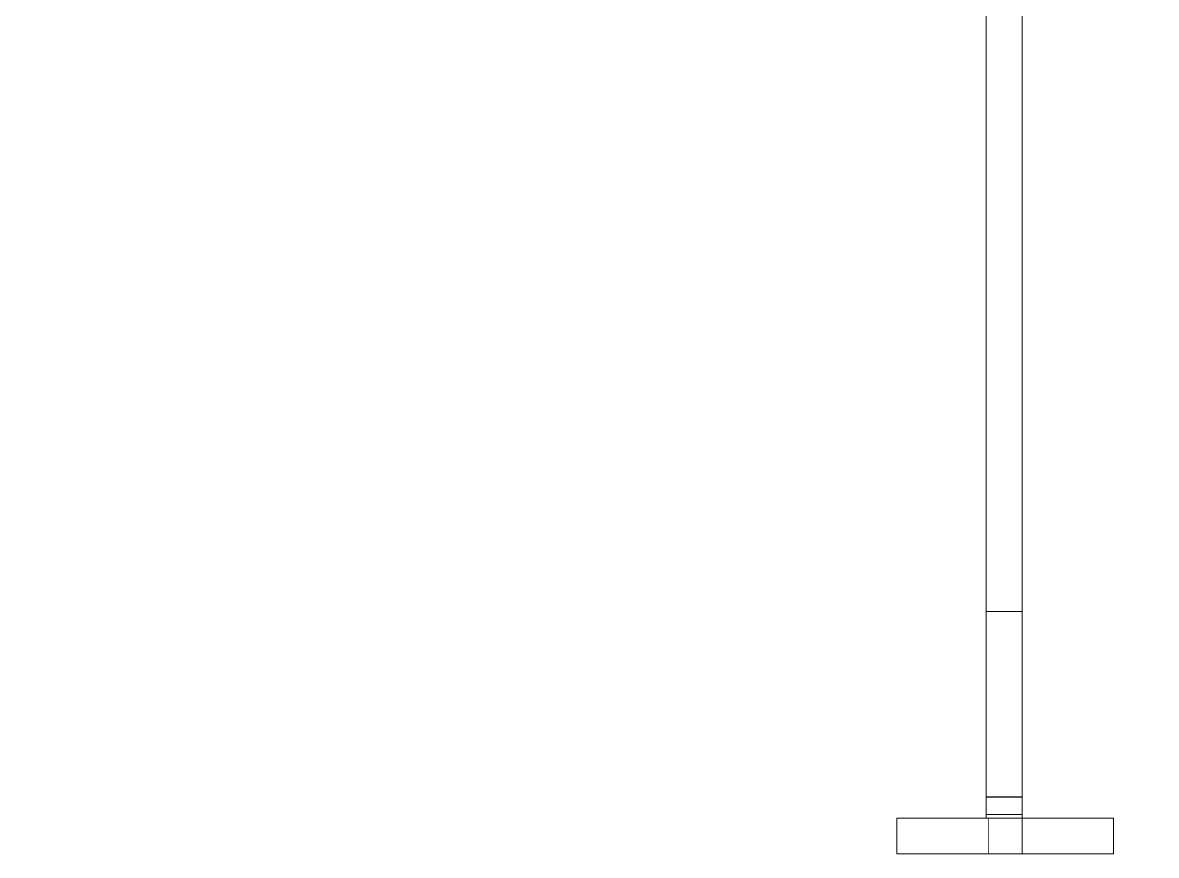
# Model space of a CAD drawing. Header units: millimetres. Extents: x -46169 to 237885, y -84465 to 18123.
# Drawn here: x 111965.5 to 112282.2, y -80952.7 to -80720.2 of the extents above; entities that cross this region are included whole.
import ezdxf

# ---------------------------------------------------------------- set-up
doc = ezdxf.new("R2010")
doc.units = ezdxf.units.MM
doc.header["$MEASUREMENT"] = 0
doc.linetypes.add('Wipeout_Contour', pattern=[1000, 0, -1000])
doc.layers.add('New_A-20-M_Floor_Slab', color=7, linetype='Continuous')
doc.layers.add('New_A-35-M_FFE_Fixed', color=7, linetype='Continuous')
doc.layers.add('New_A-35-M_FFE_Fixed_Pen_No__1', color=7, linetype='Continuous', lineweight=13)

# ---------------------------------------------------------------- blocks, each defined once
blk = doc.blocks.new('Section Elem_4_2', base_point=(64459.15, -84332.61))
at = {"color": 254, "linetype": 'Wipeout_Contour', "lineweight": 0, "ltscale": 25429937.22512363}
blk.add_wipeout([(110238.31, -80783.86), (110303.02, -80783.86), (110303.02, -80952.86), (110238.31, -80952.86), (110238.31, -80953.11), (121390.86, -80953.11), (121390.86, -80952.86), (121326.16, -80952.86), (121326.16, -80783.86), (121390.86, -80783.86), (121390.86, -80715.11), (121319.73, -80715.11), (121319.73, -80952.36), (121284.73, -80952.36), (121284.73, -80942.36), (121309.73, -80942.36), (121309.73, -80715.11), (121044.73, -80715.11), (121044.73, -80952.36), (121009.73, -80952.36), (121009.73, -80942.36), (121034.73, -80942.36), (121034.73, -80715.11), (120494.73, -80715.11), (120494.73, -80942.36), (120520.23, -80942.36), (120520.23, -80952.36), (120459.23, -80952.36), (120459.23, -80942.36), (120484.73, -80942.36), (120484.73, -80715.11), (119944.73, -80715.11), (119944.73, -80942.36), (119969.73, -80942.36), (119969.73, -80952.36), (119909.73, -80952.36), (119909.73, -80942.36), (119934.73, -80942.36), (119934.73, -80715.11), (119394.73, -80715.11), (119394.73, -80942.36), (119420.23, -80942.36), (119420.23, -80952.36), (119359.23, -80952.36), (119359.23, -80942.36), (119384.73, -80942.36), (119384.73, -80715.11), (118844.73, -80715.11), (118844.73, -80942.36), (118869.73, -80942.36), (118869.73, -80952.36), (118809.73, -80952.36), (118809.73, -80942.36), (118834.73, -80942.36), (118834.73, -80715.11), (118294.73, -80715.11), (118294.73, -80942.36), (118320.23, -80942.36), (118320.23, -80952.36), (118259.23, -80952.36), (118259.23, -80942.36), (118284.73, -80942.36), (118284.73, -80715.11), (117744.73, -80715.11), (117744.73, -80942.36), (117769.73, -80942.36), (117769.73, -80952.36), (117709.73, -80952.36), (117709.73, -80942.36), (117734.73, -80942.36), (117734.73, -80715.11), (117194.73, -80715.11), (117194.73, -80942.36), (117220.23, -80942.36), (117220.23, -80952.36), (117159.73, -80952.36), (117159.73, -80942.36), (117184.73, -80942.36), (117184.73, -80715.11), (116644.73, -80715.11), (116644.73, -80942.36), (116670.23, -80942.36), (116670.23, -80952.36), (116609.23, -80952.36), (116609.23, -80942.36), (116634.73, -80942.36), (116634.73, -80715.11), (116094.73, -80715.11), (116094.73, -80942.36), (116119.73, -80942.36), (116119.73, -80952.36), (116059.73, -80952.36), (116059.73, -80942.36), (116084.73, -80942.36), (116084.73, -80715.11), (115544.73, -80715.11), (115544.73, -80942.36), (115570.23, -80942.36), (115570.23, -80952.36), (115509.23, -80952.36), (115509.23, -80942.36), (115534.73, -80942.36), (115534.73, -80715.11), (114994.73, -80715.11), (114994.73, -80942.36), (115019.73, -80942.36), (115019.73, -80952.36), (114959.73, -80952.36), (114959.73, -80942.36), (114984.73, -80942.36), (114984.73, -80715.11), (114444.73, -80715.11), (114444.73, -80942.36), (114470.23, -80942.36), (114470.23, -80952.36), (114409.23, -80952.36), (114409.23, -80942.36), (114434.73, -80942.36), (114434.73, -80715.11), (113894.73, -80715.11), (113894.73, -80942.36), (113919.73, -80942.36), (113919.73, -80952.36), (113859.73, -80952.36), (113859.73, -80942.36), (113884.73, -80942.36), (113884.73, -80715.11), (113344.73, -80715.11), (113344.73, -80942.36), (113370.23, -80942.36), (113370.23, -80952.36), (113309.73, -80952.36), (113309.73, -80942.36), (113334.73, -80942.36), (113334.73, -80715.11), (112794.73, -80715.11), (112794.73, -80942.36), (112820.23, -80942.36), (112820.23, -80952.36), (112759.73, -80952.36), (112759.73, -80942.36), (112784.73, -80942.36), (112784.73, -80715.11), (112244.73, -80715.11), (112244.73, -80942.36), (112270.23, -80942.36), (112270.23, -80952.36), (112209.73, -80952.36), (112209.73, -80942.36), (112234.73, -80942.36), (112234.73, -80715.11), (111694.73, -80715.11), (111694.73, -80942.36), (111720.23, -80942.36), (111720.23, -80952.36), (111659.73, -80952.36), (111659.73, -80942.36), (111684.73, -80942.36), (111684.73, -80715.11), (111144.73, -80715.11), (111144.73, -80942.36), (111170.23, -80942.36), (111170.23, -80952.36), (111109.23, -80952.36), (111109.23, -80942.36), (111134.73, -80942.36), (111134.73, -80715.11), (110594.73, -80715.11), (110594.73, -80942.36), (110619.73, -80942.36), (110619.73, -80952.36), (110584.73, -80952.36), (110584.73, -80715.11), (110319.73, -80715.11), (110319.73, -80942.36), (110344.73, -80942.36), (110344.73, -80952.36), (110309.73, -80952.36), (110309.73, -80715.11), (110238.31, -80715.11)], dxfattribs=at).dxf.layer = 'New_A-20-M_Floor_Slab'
blk = doc.blocks.new('Section Elem_19_2', base_point=(64459.15, -84332.61))
at = {"color": 254, "linetype": 'Wipeout_Contour', "lineweight": 0, "ltscale": 553103.28844}
blk.add_wipeout([(112234.73, -80651.97), (112234.73, -80871.24), (112244.73, -80871.24), (112244.73, -80651.97)], dxfattribs=at).dxf.layer = 'New_A-35-M_FFE_Fixed'
at = {"color": 254, "linetype": 'Wipeout_Contour', "lineweight": 0, "ltscale": 553426.733658}
blk.add_wipeout([(112244.73, -80904.95), (112244.73, -80895.1), (112234.73, -80895.1), (112234.73, -80904.95)], dxfattribs=at).dxf.layer = 'New_A-35-M_FFE_Fixed'
at = {"color": 254, "linetype": 'Wipeout_Contour', "lineweight": 0, "ltscale": 553468.200366}
blk.add_wipeout([(112234.73, -80921.62), (112244.73, -80921.62), (112244.73, -80913.88), (112234.73, -80913.88)], dxfattribs=at).dxf.layer = 'New_A-35-M_FFE_Fixed'
at = {"color": 254, "linetype": 'Wipeout_Contour', "lineweight": 0, "ltscale": 553497.391124}
blk.add_wipeout([(112234.73, -80932.55), (112244.73, -80932.55), (112244.73, -80927.91), (112234.73, -80927.91)], dxfattribs=at).dxf.layer = 'New_A-35-M_FFE_Fixed'
at = {"color": 254, "linetype": 'Wipeout_Contour', "lineweight": 0, "ltscale": 553514.420367}
blk.add_wipeout([(112234.73, -80937.82), (112244.73, -80937.82), (112244.73, -80937.2), (112234.73, -80937.2)], dxfattribs=at).dxf.layer = 'New_A-35-M_FFE_Fixed'
at = {"color": 254, "linetype": 'Wipeout_Contour', "lineweight": 0, "ltscale": 553579.637157}
blk.add_wipeout([(112235.23, -80952.36), (112270.23, -80952.36), (112270.23, -80942.36), (112235.23, -80942.36)], dxfattribs=at).dxf.layer = 'New_A-35-M_FFE_Fixed'
at = {"layer": 'New_A-35-M_FFE_Fixed_Pen_No__1', "linetype": 'Continuous'}
for q in [(112270.23, -80942.36), (112244.73, -80952.36)]:
    blk.add_line((112270.23, -80952.36), q, dxfattribs=at)
at = {"color": 254, "linetype": 'Wipeout_Contour', "lineweight": 0, "ltscale": 553402.997907}
blk.add_wipeout([(112234.73, -80895.1), (112244.73, -80895.1), (112244.73, -80884.65), (112234.73, -80884.65)], dxfattribs=at).dxf.layer = 'New_A-35-M_FFE_Fixed'
at = {"color": 254, "linetype": 'Wipeout_Contour', "lineweight": 0, "ltscale": 553448.702005}
blk.add_wipeout([(112234.73, -80913.88), (112244.73, -80913.88), (112244.73, -80904.95), (112234.73, -80904.95)], dxfattribs=at).dxf.layer = 'New_A-35-M_FFE_Fixed'
at = {"color": 254, "linetype": 'Wipeout_Contour', "lineweight": 0, "ltscale": 553484.605023}
blk.add_wipeout([(112244.73, -80927.91), (112244.73, -80921.62), (112234.73, -80921.62), (112234.73, -80927.91)], dxfattribs=at).dxf.layer = 'New_A-35-M_FFE_Fixed'
at = {"color": 254, "linetype": 'Wipeout_Contour', "lineweight": 0, "ltscale": 553513.152467}
blk.add_wipeout([(112234.73, -80937.2), (112244.73, -80937.2), (112244.73, -80936.74), (112234.73, -80936.74)], dxfattribs=at).dxf.layer = 'New_A-35-M_FFE_Fixed'
at = {"color": 254, "linetype": 'Wipeout_Contour', "lineweight": 0, "ltscale": 553516.034105}
blk.add_wipeout([(112244.73, -80938.58), (112244.73, -80937.82), (112234.73, -80937.82), (112234.73, -80938.58)], dxfattribs=at).dxf.layer = 'New_A-35-M_FFE_Fixed'
at = {"color": 254, "linetype": 'Wipeout_Contour', "lineweight": 0, "ltscale": 553512.279125}
blk.add_wipeout([(112234.73, -80936.74), (112244.73, -80936.74), (112244.73, -80936.45), (112234.73, -80936.45)], dxfattribs=at).dxf.layer = 'New_A-35-M_FFE_Fixed'
at = {"color": 254, "linetype": 'Wipeout_Contour', "lineweight": 0, "ltscale": 553517.931671}
blk.add_wipeout([(112234.73, -80939.44), (112244.73, -80939.44), (112244.73, -80938.58), (112234.73, -80938.58)], dxfattribs=at).dxf.layer = 'New_A-35-M_FFE_Fixed'
at = {"color": 254, "linetype": 'Wipeout_Contour', "lineweight": 0, "ltscale": 553505.729618}
blk.add_wipeout([(112234.73, -80932.55), (112234.73, -80935.04), (112244.73, -80935.04), (112244.73, -80932.55)], dxfattribs=at).dxf.layer = 'New_A-35-M_FFE_Fixed'
at = {"color": 254, "linetype": 'Wipeout_Contour', "lineweight": 0, "ltscale": 553520.040149}
blk.add_wipeout([(112234.73, -80940.38), (112244.73, -80940.38), (112244.73, -80939.44), (112234.73, -80939.44)], dxfattribs=at).dxf.layer = 'New_A-35-M_FFE_Fixed'
at = {"color": 254, "linetype": 'Wipeout_Contour', "lineweight": 0, "ltscale": 553510.599939}
blk.add_wipeout([(112234.73, -80936.36), (112244.73, -80936.36), (112244.73, -80935.4), (112234.73, -80935.4)], dxfattribs=at).dxf.layer = 'New_A-35-M_FFE_Fixed'
at = {"color": 254, "linetype": 'Wipeout_Contour', "lineweight": 0, "ltscale": 553524.589465}
blk.add_wipeout([(112234.73, -80942.36), (112244.73, -80942.36), (112244.73, -80941.36), (112234.73, -80941.36)], dxfattribs=at).dxf.layer = 'New_A-35-M_FFE_Fixed'
at = {"color": 254, "linetype": 'Wipeout_Contour', "lineweight": 0, "ltscale": 553511.764431}
blk.add_wipeout([(112244.73, -80936.39), (112244.73, -80936.36), (112234.73, -80936.36), (112234.73, -80936.39)], dxfattribs=at).dxf.layer = 'New_A-35-M_FFE_Fixed'
at = {"color": 254, "linetype": 'Wipeout_Contour', "lineweight": 0, "ltscale": 553522.278513}
blk.add_wipeout([(112234.73, -80941.36), (112244.73, -80941.36), (112244.73, -80940.38), (112234.73, -80940.38)], dxfattribs=at).dxf.layer = 'New_A-35-M_FFE_Fixed'
at = {"layer": 'New_A-35-M_FFE_Fixed_Pen_No__1', "linetype": 'Continuous'}
for p, q in [((112235.23, -80952.36), (112235.23, -80942.36)), ((112270.23, -80942.36), (112244.73, -80942.36))]:
    blk.add_line(p, q, dxfattribs=at)
blk = doc.blocks.new('Section Elem_20_2', base_point=(64459.15, -84332.61))
at = {"layer": 'New_A-35-M_FFE_Fixed_Pen_No__1', "linetype": 'Continuous'}
for p, q in [((112234.73, -80904.95), (112234.73, -80895.1)), ((112244.73, -80904.95), (112244.73, -80895.1)), ((112234.73, -80913.88), (112234.73, -80904.95)), ((112244.73, -80913.88), (112244.73, -80904.95)), ((112234.73, -80921.62), (112234.73, -80913.88)), ((112244.73, -80921.62), (112244.73, -80913.88)), ((112234.73, -80927.91), (112234.73, -80921.62)), ((112244.73, -80927.91), (112244.73, -80921.62)), ((112234.73, -80932.55), (112234.73, -80927.91)), ((112244.73, -80932.55), (112244.73, -80927.91)), ((112234.73, -80939.44), (112234.73, -80938.58)), ((112244.73, -80939.44), (112244.73, -80938.58)), ((112234.73, -80940.38), (112234.73, -80939.44)), ((112244.73, -80940.38), (112244.73, -80939.44)), ((112244.73, -80941.36), (112244.73, -80940.38)), ((112244.73, -80942.36), (112244.73, -80941.36)), ((112244.73, -80952.36), (112244.73, -80942.36))]:
    blk.add_line(p, q, dxfattribs=at)
at = {"color": 254, "linetype": 'Wipeout_Contour', "lineweight": 0, "ltscale": 553375.101555}
blk.add_wipeout([(112244.73, -80884.65), (112244.73, -80871.24), (112234.73, -80871.24), (112234.73, -80884.65)], dxfattribs=at).dxf.layer = 'New_A-35-M_FFE_Fixed'
at = {"color": 254, "linetype": 'Wipeout_Contour', "lineweight": 0, "ltscale": 553511.876681}
blk.add_wipeout([(112234.73, -80936.45), (112244.73, -80936.45), (112244.73, -80936.39), (112234.73, -80936.39)], dxfattribs=at).dxf.layer = 'New_A-35-M_FFE_Fixed'
at = {"color": 254, "linetype": 'Wipeout_Contour', "lineweight": 0, "ltscale": 553481.496809}
blk.add_wipeout([(112209.73, -80952.36), (112235.23, -80952.36), (112235.23, -80942.36), (112209.73, -80942.36)], dxfattribs=at).dxf.layer = 'New_A-35-M_FFE_Fixed'
at = {"layer": 'New_A-35-M_FFE_Fixed_Pen_No__1', "linetype": 'Continuous'}
for p, q in [((112234.73, -80884.65), (112234.73, -80651.97)), ((112244.73, -80884.65), (112244.73, -80651.97)), ((112234.73, -80884.65), (112244.73, -80884.65)), ((112234.73, -80895.1), (112234.73, -80884.65)), ((112244.73, -80895.1), (112244.73, -80884.65)), ((112234.73, -80937.82), (112234.73, -80937.2)), ((112234.73, -80938.58), (112234.73, -80937.82)), ((112244.73, -80937.82), (112244.73, -80937.2)), ((112244.73, -80938.58), (112244.73, -80937.82)), ((112234.73, -80941.36), (112234.73, -80940.38)), ((112234.73, -80941.36), (112244.73, -80941.36)), ((112234.73, -80942.36), (112234.73, -80941.36)), ((112209.73, -80952.36), (112209.73, -80942.36)), ((112209.73, -80942.36), (112244.73, -80942.36)), ((112209.73, -80952.36), (112244.73, -80952.36))]:
    blk.add_line(p, q, dxfattribs=at)
at = {"color": 254, "linetype": 'Wipeout_Contour', "lineweight": 0, "ltscale": 553509.058316}
blk.add_wipeout([(112234.73, -80935.04), (112234.73, -80935.4), (112244.73, -80935.4), (112244.73, -80935.04)], dxfattribs=at).dxf.layer = 'New_A-35-M_FFE_Fixed'
at = {"layer": 'New_A-35-M_FFE_Fixed_Pen_No__1', "linetype": 'Continuous'}
for p, q in [((112234.73, -80935.4), (112234.73, -80932.55)), ((112244.73, -80935.4), (112244.73, -80932.55)), ((112234.73, -80936.36), (112234.73, -80935.4)), ((112244.73, -80936.36), (112244.73, -80935.4)), ((112234.73, -80936.45), (112234.73, -80936.36)), ((112234.73, -80936.36), (112244.73, -80936.36)), ((112234.73, -80936.74), (112234.73, -80936.45)), ((112234.73, -80937.2), (112234.73, -80936.74)), ((112244.73, -80936.45), (112244.73, -80936.36)), ((112244.73, -80936.74), (112244.73, -80936.45)), ((112244.73, -80937.2), (112244.73, -80936.74))]:
    blk.add_line(p, q, dxfattribs=at)

msp = doc.modelspace()

# ---------------------------------------------------------------- block references
at = {"layer": 'New_A-20-M_Floor_Slab'}
msp.add_blockref('Section Elem_4_2', (64459.15, -84332.61), dxfattribs=at)

# ---------------------------------------------------------------- next in the draw order: block references
at = {"layer": 'New_A-35-M_FFE_Fixed'}
msp.add_blockref('Section Elem_19_2', (64459.15, -84332.61), dxfattribs=at)

# ---------------------------------------------------------------- next in the draw order: block references
msp.add_blockref('Section Elem_20_2', (64459.15, -84332.61), dxfattribs=at)

doc.saveas('drawing.dxf')
